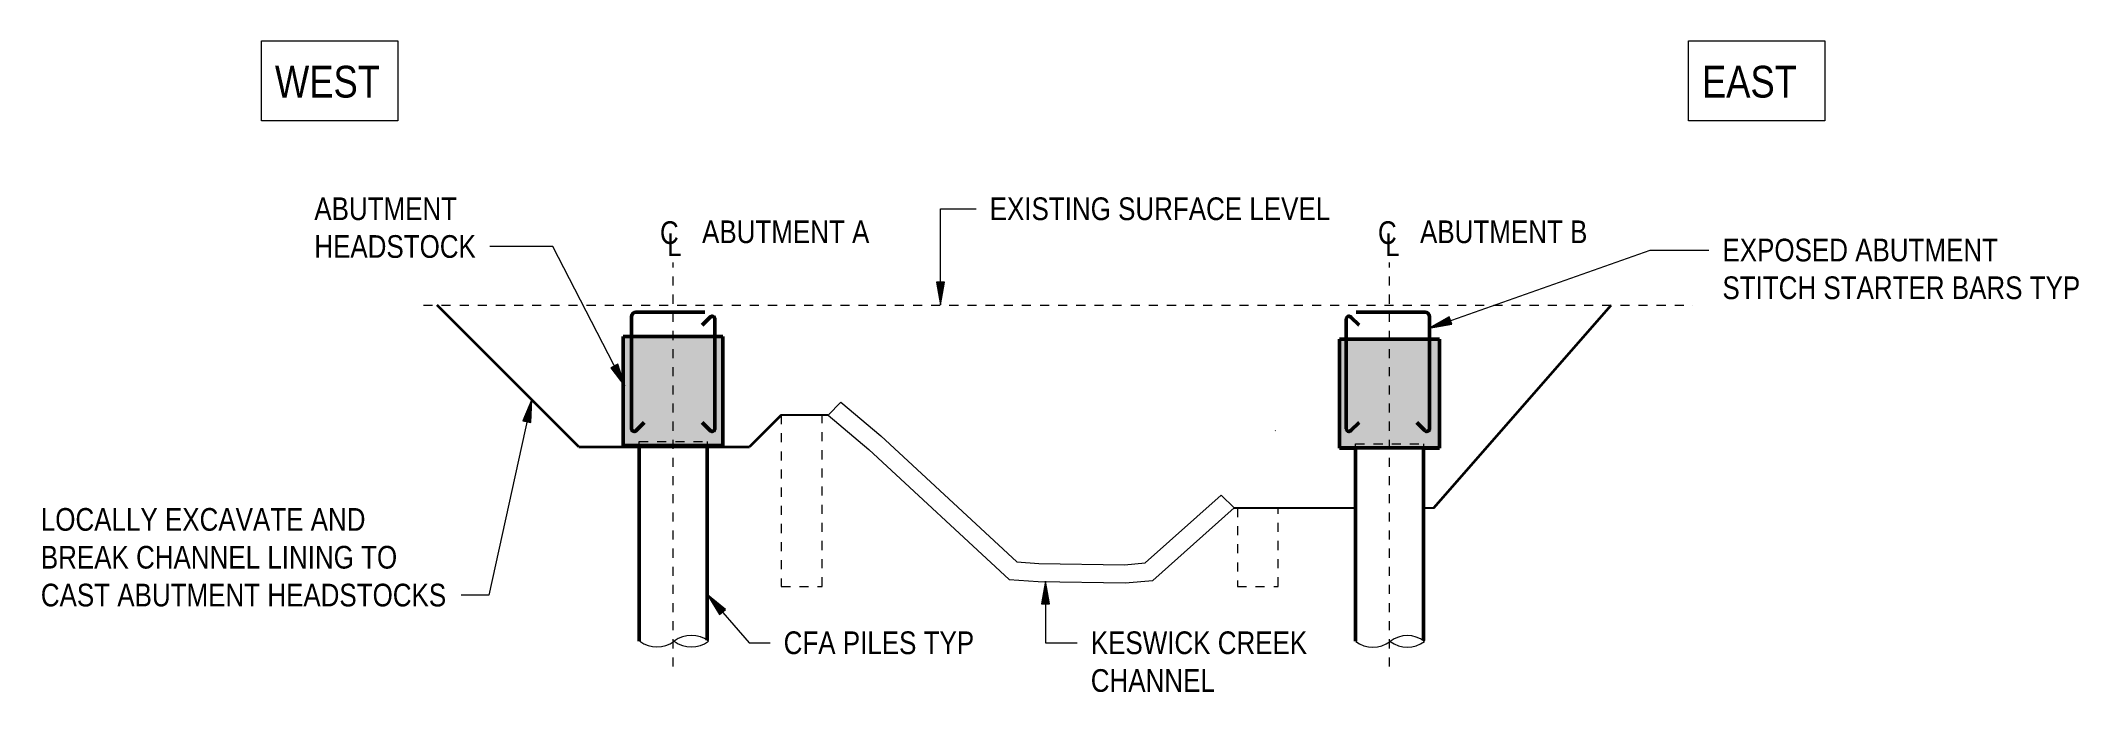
# Model space of a CAD drawing. Header units: metres. Extents: x 567 to 803, y 3 to 1697.
# Drawn here: x 603.66 to 626.15, y 15.17 to 22.35 of the extents above.
import ezdxf

# ---------------------------------------------------------------- set-up
doc = ezdxf.new("R2010")
doc.units = ezdxf.units.M
doc.linetypes.add('JacobsDash', pattern=[0.0045, 0.003, -0.0015])
doc.linetypes.add('JacobsGridLine', pattern=[0.0145, 0.01, -0.001, 0.0025, -0.001])
for name, color, linetype, lineweight in [('BRIDGE-ABUTMENT-CONC', 7, 'Continuous', 40), ('BRIDGE-FRAMING-LINE-18-HID', 7, 'JacobsDash', 18), ('D-BDGE', 7, 'Continuous', 13), ('D-BDGE-FNDN-LINES-18-HID', 7, 'JacobsDash', 18), ('D-BDGE-FNDN-PILE-CONC', 7, 'Continuous', 40), ('D-BDGE-LINE', 7, 'Continuous', 9), ('D-ENHA-GEN-LINE', 7, 'Continuous', 9), ('D-ENHA-GEN-LINE-GRIDS', 7, 'Continuous', 9), ('D-ENHA-TEXT', 7, 'Continuous', 9)]:
    doc.layers.add(name, color=color, linetype=linetype, lineweight=lineweight)
doc.styles.add('Arial Narrow_2', font='ARIALN.TTF', dxfattribs={"height": 0.25})
doc.styles.add('Arial Narrow_3', font='ARIALN.TTF', dxfattribs={"height": 0.35})

# ---------------------------------------------------------------- blocks, each defined once
blk = doc.blocks.new('01_SFO_FRP_Pile_CastInPlace_CS - CAST-IN-PLACE PILE - 0750-7668704-SECTION-STAGE B3')
at = {"layer": 'D-BDGE-FNDN-LINES-18-HID'}
for p, q in [((-580.927, 17.862), (-580.927, 17.911)), ((-580.927, 17.911), (-580.178, 17.911)), ((-580.178, 17.911), (-580.178, 17.862))]:
    blk.add_line(p, q, dxfattribs=at)
at = {"layer": 'D-BDGE-FNDN-PILE-CONC', "lineweight": 50}
for p, q in [((-580.927, 15.734), (-580.927, 17.862)), ((-580.178, 17.862), (-580.178, 15.742))]:
    blk.add_line(p, q, dxfattribs=at)
blk = doc.blocks.new('01_SFO_FRP_Pile_CastInPlace_CS - CAST-IN-PLACE PILE - 0750-V1-SECTION-STAGE B3')
at = {"layer": 'D-BDGE-FNDN-LINES-18-HID'}
for p, q in [((-588.827, 17.889), (-588.827, 17.938)), ((-588.827, 17.938), (-588.078, 17.938)), ((-588.078, 17.938), (-588.078, 17.889))]:
    blk.add_line(p, q, dxfattribs=at)
at = {"layer": 'D-BDGE-FNDN-PILE-CONC', "lineweight": 50}
for p, q in [((-588.827, 15.736), (-588.827, 17.889)), ((-588.078, 17.889), (-588.078, 15.747))]:
    blk.add_line(p, q, dxfattribs=at)
blk = doc.blocks.new('CS_DET_Pile-Column_BreakLine - CS_Tubular BreakLine-5483456-SECTION-STAGE B3')
at = {"layer": 'D-BDGE-LINE', "lineweight": 18}
for centre, start, end in [((-588.25, 15.484), 52.9573, 127.0427), ((-588.63, 15.987), 232.9573, 307.0427), ((-588.25, 15.987), 232.9573, 307.0427)]:
    blk.add_arc(centre, 0.315, start, end, dxfattribs=at)
blk = doc.blocks.new('CS_Annot_Centreline Symbol1 - CS_Annot_Centreline Symbol 2-5308920-SECTION-STAGE B3')
at = {"layer": 'D-ENHA-GEN-LINE', "char_height": 0.25, "attachment_point": 1, "style": 'Arial Narrow_2'}
for s, insert, width in [('C  ', (-588.597, 20.365), 0.44093), ('L', (-588.519, 20.232), 0.1924)]:
    blk.add_mtext(s, dxfattribs=dict(at, insert=insert, width=width))
blk = doc.blocks.new('CS_Annot_Centreline Symbol1 - CS_Annot_Centreline Symbol-5309845-SECTION-STAGE B3')
at = {"layer": 'D-ENHA-GEN-LINE', "char_height": 0.25, "attachment_point": 1, "style": 'Arial Narrow_2'}
for s, insert, width in [('C  ', (-580.679, 20.365), 0.44093), ('L', (-580.601, 20.232), 0.1924)]:
    blk.add_mtext(s, dxfattribs=dict(at, insert=insert, width=width))

msp = doc.modelspace()

# ---------------------------------------------------------------- hatches: boundary and pattern name
at = {"layer": 'BRIDGE-ABUTMENT-CONC', "true_color": 0xc0c0c0}
for points in [[(610.082, 17.893), (611.182, 17.893), (611.182, 19.093), (610.082, 19.093), (610.082, 18.531)], [(617.982, 17.866), (619.082, 17.866), (619.082, 19.066), (617.982, 19.066)], [(617.982, 17.862), (617.982, 17.866), (617.982, 19.062)], [(610.082, 17.889), (610.082, 17.893), (610.082, 18.531)], [(610.082, 17.889), (610.266, 17.889), (610.351, 17.891), (610.569, 17.892), (610.868, 17.891), (610.999, 17.889), (611.018, 17.889), (611.182, 17.889), (611.182, 17.893), (610.082, 17.892), (610.082, 17.889)], [(617.982, 17.862), (618.166, 17.862), (618.251, 17.864), (618.469, 17.865), (618.767, 17.864), (618.898, 17.862), (618.918, 17.862), (619.082, 17.862), (619.082, 17.866), (617.982, 17.866), (617.982, 17.862)]]:
    msp.add_hatch(color=9, dxfattribs=at).paths.add_polyline_path(points)
at = {"layer": 'D-ENHA-TEXT'}
for points in [[(613.581, 19.443), (613.625, 19.693), (613.537, 19.693)], [(618.97, 19.187), (619.221, 19.229), (619.191, 19.312)], [(610.098, 18.548), (610.023, 18.79), (609.944, 18.75)], [(609.072, 18.399), (608.975, 18.164), (609.062, 18.145)], [(611.011, 16.246), (611.142, 16.028), (611.208, 16.086)], [(614.739, 16.397), (614.695, 16.147), (614.783, 16.147)]]:
    msp.add_hatch(color=256, dxfattribs=at).paths.add_polyline_path(points)

# ---------------------------------------------------------------- linework, layer by layer
at = {"layer": 'BRIDGE-ABUTMENT-CONC', "lineweight": 50}
for p, q in [((610.082, 19.093), (610.082, 17.893)), ((611.182, 19.093), (610.082, 19.093)), ((610.082, 19.093), (610.082, 19.089)), ((610.082, 17.889), (610.082, 19.089)), ((611.182, 17.893), (611.182, 19.093)), ((617.982, 19.066), (617.982, 17.866)), ((619.082, 19.066), (617.982, 19.066)), ((617.982, 19.066), (617.982, 19.062)), ((617.982, 17.862), (617.982, 19.062)), ((619.082, 17.866), (619.082, 19.066)), ((610.082, 17.893), (611.182, 17.893)), ((610.082, 17.889), (610.082, 17.893)), ((610.257, 17.889), (610.082, 17.889)), ((611.182, 17.889), (611.007, 17.889)), ((611.182, 17.889), (611.182, 17.893)), ((617.982, 17.866), (619.082, 17.866)), ((617.982, 17.862), (617.982, 17.866)), ((618.158, 17.862), (617.982, 17.862)), ((619.082, 17.862), (618.907, 17.862)), ((619.082, 17.866), (619.082, 17.862))]:
    msp.add_line(p, q, dxfattribs=at)
at = {"layer": 'BRIDGE-FRAMING-LINE-18-HID'}
for p, q in [((610.082, 19.089), (611.182, 19.089)), ((611.182, 19.089), (611.182, 19.09)), ((611.182, 19.089), (611.182, 17.889)), ((617.982, 19.062), (619.082, 19.062)), ((619.082, 19.062), (619.082, 19.064)), ((619.082, 19.062), (619.082, 17.862))]:
    msp.add_line(p, q, dxfattribs=at)
at = {"layer": 'D-BDGE', "color": 8, "linetype": 'JacobsDash', "lineweight": 18, "true_color": 0x808080}
for p, q in [((607.878, 19.44), (621.878, 19.44)), ((611.825, 18.228), (611.825, 16.34)), ((612.275, 16.34), (612.275, 18.228)), ((616.855, 17.204), (616.855, 16.34)), ((617.305, 17.204), (616.855, 17.204)), ((617.305, 16.34), (617.305, 17.204)), ((611.825, 16.34), (612.275, 16.34)), ((616.855, 16.34), (617.305, 16.34))]:
    msp.add_line(p, q, dxfattribs=at)
at = {"layer": 'D-BDGE', "lineweight": 35}
for p, q in [((609.592, 17.878), (608.03, 19.44)), ((619.022, 17.204), (620.975, 19.44)), ((611.825, 18.228), (611.475, 17.878)), ((609.592, 17.878), (611.475, 17.878))]:
    msp.add_line(p, q, dxfattribs=at)
at = {"layer": 'D-BDGE', "lineweight": 50}
for p, q in [((610.222, 19.362), (610.982, 19.362)), ((618.925, 19.362), (618.165, 19.362)), ((610.172, 18.078), (610.172, 19.312)), ((611.041, 19.309), (610.951, 19.219)), ((611.092, 18.078), (611.092, 19.288)), ((618.055, 18.078), (618.055, 19.288)), ((618.106, 19.309), (618.196, 19.219)), ((618.975, 18.078), (618.975, 19.312)), ((610.223, 18.057), (610.314, 18.147)), ((611.041, 18.057), (610.951, 18.147)), ((618.106, 18.057), (618.196, 18.147)), ((618.923, 18.057), (618.833, 18.147))]:
    msp.add_line(p, q, dxfattribs=at)
at = {"layer": 'D-BDGE', "lineweight": 25}
for p, q in [((612.339, 18.228), (611.825, 18.228)), ((616.819, 17.204), (618.144, 17.204)), ((618.922, 17.204), (619.022, 17.204))]:
    msp.add_line(p, q, dxfattribs=at)
at = {"layer": 'D-BDGE', "color": 8, "lineweight": 18, "true_color": 0x808080}
for p, q in [((612.34, 18.229), (612.482, 18.371)), ((612.34, 18.229), (612.791, 17.85)), ((612.482, 18.371), (612.924, 18)), ((612.924, 18), (614.423, 16.609)), ((617.272, 18.056), (617.276, 18.059)), ((612.791, 17.85), (614.339, 16.414)), ((615.839, 16.599), (616.677, 17.345)), ((616.819, 17.204), (616.677, 17.345)), ((615.922, 16.406), (616.819, 17.204)), ((614.423, 16.609), (614.666, 16.592)), ((614.666, 16.592), (615.61, 16.578)), ((615.61, 16.578), (615.839, 16.599)), ((614.339, 16.414), (614.658, 16.392)), ((614.658, 16.392), (615.618, 16.378)), ((615.618, 16.378), (615.922, 16.406))]:
    msp.add_line(p, q, dxfattribs=at)
at = {"layer": 'D-BDGE', "lineweight": 50}
for centre, radius, start, end in [((610.222, 19.312), 0.05, 90, 180), ((618.925, 19.312), 0.05, 0, 90), ((611.062, 19.288), 0.03, 0, 135), ((618.085, 19.288), 0.03, 45, 180), ((610.202, 18.078), 0.03, 180, 315), ((611.062, 18.078), 0.03, 225, 0), ((618.085, 18.078), 0.03, 180, 315), ((618.945, 18.078), 0.03, 225, 0)]:
    msp.add_arc(centre, radius, start, end, dxfattribs=at)
at = {"layer": 'D-ENHA-GEN-LINE-GRIDS', "linetype": 'JacobsGridLine', "lineweight": 18}
for p, q in [((610.632, 15.456), (610.632, 19.912)), ((618.532, 15.456), (618.532, 19.912))]:
    msp.add_line(p, q, dxfattribs=at)
at = {"layer": 'D-ENHA-TEXT'}
for p, q in [((613.581, 20.503), (613.973, 20.503)), ((613.581, 19.443), (613.581, 20.503)), ((608.954, 20.087), (608.611, 20.087)), ((609.304, 20.087), (608.954, 20.087)), ((610.098, 18.548), (609.304, 20.087)), ((621.406, 20.048), (622.054, 20.048)), ((613.625, 19.693), (613.537, 19.693)), ((613.537, 19.693), (613.581, 19.443)), ((613.581, 19.443), (613.625, 19.693)), ((619.191, 19.312), (618.97, 19.187)), ((618.97, 19.187), (619.221, 19.229)), ((619.221, 19.229), (619.191, 19.312)), ((610.023, 18.79), (609.944, 18.75)), ((609.944, 18.75), (610.098, 18.548)), ((610.098, 18.548), (610.023, 18.79)), ((609.072, 18.399), (608.598, 16.244)), ((609.072, 18.399), (608.975, 18.164)), ((609.062, 18.145), (609.072, 18.399)), ((608.975, 18.164), (609.062, 18.145)), ((608.339, 16.244), (608.293, 16.244)), ((608.598, 16.244), (608.339, 16.244)), ((611.011, 16.246), (611.142, 16.028)), ((611.208, 16.086), (611.011, 16.246)), ((611.011, 16.246), (611.469, 15.718)), ((614.739, 16.397), (614.695, 16.147)), ((614.783, 16.147), (614.739, 16.397)), ((614.739, 16.397), (614.739, 15.718)), ((611.142, 16.028), (611.208, 16.086)), ((614.695, 16.147), (614.783, 16.147)), ((611.469, 15.718), (611.701, 15.718)), ((614.739, 15.718), (615.088, 15.718))]:
    msp.add_line(p, q, dxfattribs=at)
at = {"layer": 'D-ENHA-TEXT', "lineweight": 18, "flags": 128}
for points in [[(606.091, 22.355), (607.596, 22.355), (607.596, 21.473), (606.091, 21.473)], [(621.828, 22.355), (623.333, 22.355), (623.333, 21.473), (621.828, 21.473)]]:
    msp.add_lwpolyline(points, close=True, dxfattribs=at)

# ---------------------------------------------------------------- block references
at = {"layer": 'D-BDGE-FNDN-LINES-18-HID'}
for name in ['01_SFO_FRP_Pile_CastInPlace_CS - CAST-IN-PLACE PILE - 0750-V1-SECTION-STAGE B3', '01_SFO_FRP_Pile_CastInPlace_CS - CAST-IN-PLACE PILE - 0750-7668704-SECTION-STAGE B3']:
    msp.add_blockref(name, (1199.084, 0), dxfattribs=at)
at = {"layer": 'D-BDGE-LINE'}
for p in [(1199.084, 0), (1206.979, -0.002)]:
    msp.add_blockref('CS_DET_Pile-Column_BreakLine - CS_Tubular BreakLine-5483456-SECTION-STAGE B3', p, dxfattribs=at)
at = {"layer": 'D-ENHA-GEN-LINE'}
for name in ['CS_Annot_Centreline Symbol1 - CS_Annot_Centreline Symbol 2-5308920-SECTION-STAGE B3', 'CS_Annot_Centreline Symbol1 - CS_Annot_Centreline Symbol-5309845-SECTION-STAGE B3']:
    msp.add_blockref(name, (1199.084, 0), dxfattribs=at)

# ---------------------------------------------------------------- texts
at = {"layer": 'D-ENHA-GEN-LINE', "char_height": 0.25, "attachment_point": 1, "style": 'Arial Narrow_2', "bg_fill": 3, "box_fill_scale": 1, "bg_fill_color": 256, "bg_fill_true_color": 13158600, "bg_fill_transparency": 0}
for s, insert in [('ABUTMENT A', (610.951, 20.374)), ('ABUTMENT B', (618.869, 20.374))]:
    msp.add_mtext(s, dxfattribs=dict(at, insert=insert))
at = {"layer": 'D-ENHA-TEXT', "char_height": 0.25, "attachment_point": 1, "style": 'Arial Narrow_2', "bg_fill": 3, "box_fill_scale": 1, "bg_fill_color": 256, "bg_fill_true_color": 13158600, "bg_fill_transparency": 0}
for s, insert in [('ABUTMENT ', (606.675, 20.628)), ('EXISTING SURFACE LEVEL', (614.123, 20.628)), ('HEADSTOCK', (606.675, 20.212)), ('EXPOSED ABUTMENT ', (622.204, 20.173)), ('STITCH STARTER BARS TYP', (622.204, 19.757)), ('LOCALLY EXCAVATE AND ', (603.659, 17.203)), ('BREAK CHANNEL LINING TO ', (603.659, 16.786)), ('CAST ABUTMENT HEADSTOCKS', (603.659, 16.369)), ('CFA PILES TYP', (611.851, 15.843)), ('KESWICK CREEK ', (615.238, 15.843)), ('CHANNEL', (615.238, 15.427))]:
    msp.add_mtext(s, dxfattribs=dict(at, insert=insert))

# ---------------------------------------------------------------- next in the draw order: linework, layer by layer
at = {"layer": 'D-ENHA-TEXT'}
msp.add_line((618.97, 19.187), (621.406, 20.048), dxfattribs=at)

# ---------------------------------------------------------------- next in the draw order: texts
at = {"layer": 'D-ENHA-TEXT', "lineweight": 18, "char_height": 0.35, "attachment_point": 1, "style": 'Arial Narrow_3', "bg_fill": 3, "box_fill_scale": 1, "bg_fill_color": 256, "bg_fill_true_color": 13158600, "bg_fill_transparency": 0}
for s, insert in [('WEST', (606.241, 22.079)), ('EAST', (621.978, 22.079))]:
    msp.add_mtext(s, dxfattribs=dict(at, insert=insert))

doc.saveas('drawing.dxf')
